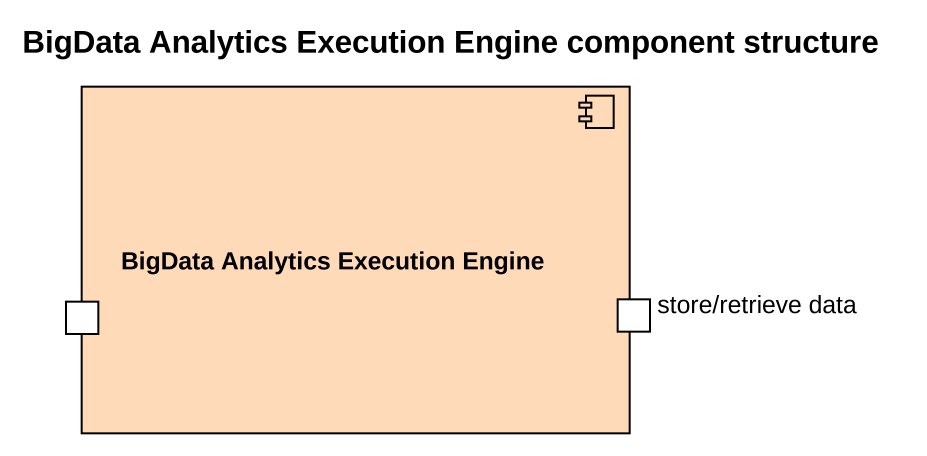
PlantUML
@startuml
title BigData Analytics Execution Engine component structure
component "BigData Analytics Execution Engine" as BigData_Analytics_Execution #FFDAB9 {
  port " " as port1
  port "store/retrieve data" as store_retrieve_data
}
@enduml
